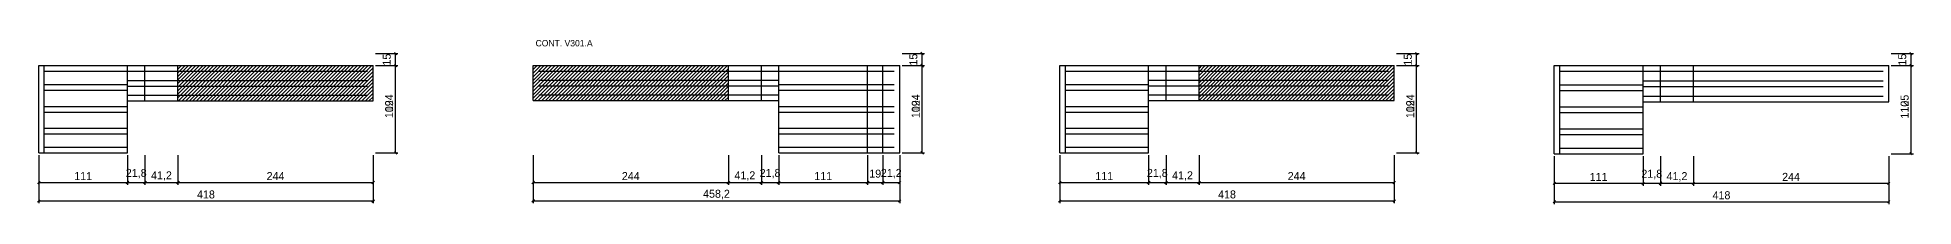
# Model space of a CAD drawing. Extents: x -9000 to 14229, y -395 to 1250.
# Drawn here: x 3621 to 5966, y -323 to -118 of the extents above; entities that cross this region are included whole.
import ezdxf

# ---------------------------------------------------------------- set-up
doc = ezdxf.new("R2010")
doc.units = 0
for name, color, linetype in [('COTA', 241, 'Continuous'), ('NOMENCLATURA', 7, 'Continuous'), ('Painéis', 200, 'Continuous'), ('Reaproveitamento', 251, 'Continuous'), ('SARR_2.2x7', 40, 'Continuous')]:
    doc.layers.add(name, color=color, linetype=linetype)
doc.dimstyles.new('PAINEL', dxfattribs={"dimtxt": 10, "dimasz": 3, "dimexe": 3, "dimexo": 3, "dimgap": 3, "dimtad": 1, "dimblk": 'OBLIQUE', "dimblk1": 'OBLIQUE', "dimcen": 2.5, "dimclrd": 4, "dimclre": 4, "dimclrt": 240, "dimazin": 3, "dimtfac": 1, "dimtmove": 0, "dimatfit": 3})

# ---------------------------------------------------------------- blocks, each defined once
blk = doc.blocks.new('_OBLIQUE')
at = {"color": 0, "linetype": 'BYBLOCK'}
blk.add_line((-0.5, -0.5), (0.5, 0.5), dxfattribs=at)

msp = doc.modelspace()

# ---------------------------------------------------------------- hatches: boundary and pattern name
at = {"layer": 'Reaproveitamento'}
h = msp.add_hatch(dxfattribs=at)
h.set_pattern_fill('ANSI31')
h.paths.add_polyline_path([(3796.9, -194), (4040.9, -194), (4040.9, -150), (3796.9, -150)])
h = msp.add_hatch(dxfattribs=at)
h.set_pattern_fill('ANSI31')
h.paths.add_polyline_path([(4240.9, -193.6), (4484.9, -193.6), (4484.9, -150), (4240.9, -150)])
h = msp.add_hatch(dxfattribs=at)
h.set_pattern_fill('ANSI31')
h.paths.add_polyline_path([(5073.1, -193.6), (5317.1, -193.6), (5317.1, -150), (5073.1, -150)])

# ---------------------------------------------------------------- linework, layer by layer
at = {"layer": 'Painéis'}
for p, q in [((3622.9, -150), (3733.9, -150)), ((3622.9, -259), (3622.9, -150)), ((3733.9, -259), (3733.9, -150)), ((3733.9, -150), (3755.7, -150)), ((3755.7, -194), (3755.7, -150)), ((3755.7, -150), (3796.9, -150)), ((3796.9, -194), (3796.9, -150)), ((3796.9, -150), (4040.9, -150)), ((4040.9, -194), (4040.9, -150)), ((4240.9, -150), (4484.9, -150)), ((4240.9, -193.6), (4240.9, -150)), ((4484.9, -193.6), (4484.9, -150)), ((4484.9, -150), (4526.1, -150)), ((4526.1, -193.6), (4526.1, -150)), ((4526.1, -150), (4547.9, -150)), ((4547.9, -259), (4547.9, -150)), ((4547.9, -150), (4658.9, -150)), ((4658.9, -259), (4658.9, -150)), ((4658.9, -150), (4677.9, -150)), ((4677.9, -259), (4677.9, -150)), ((4677.9, -150), (4699.1, -150)), ((4699.1, -259), (4699.1, -150)), ((4899.1, -150), (5010.1, -150)), ((4899.1, -259), (4899.1, -150)), ((5010.1, -259), (5010.1, -150)), ((5010.1, -150), (5031.9, -150)), ((5031.9, -193.6), (5031.9, -150)), ((5031.9, -150), (5073.1, -150)), ((5073.1, -193.6), (5073.1, -150)), ((5073.1, -150), (5317.1, -150)), ((5317.1, -193.6), (5317.1, -150)), ((5517.1, -150), (5628.1, -150)), ((5517.1, -260), (5517.1, -150)), ((5628.1, -260), (5628.1, -150)), ((5628.1, -150), (5649.9, -150)), ((5649.9, -195.3), (5649.9, -150)), ((5649.9, -150), (5691.1, -150)), ((5691.1, -195.3), (5691.1, -150)), ((5691.1, -150), (5935.1, -150)), ((5935.1, -195.3), (5935.1, -150)), ((3733.9, -194), (3755.7, -194)), ((3755.7, -194), (3796.9, -194)), ((3796.9, -194), (4040.9, -194)), ((4240.9, -193.6), (4484.9, -193.6)), ((4484.9, -193.6), (4526.1, -193.6)), ((4526.1, -193.6), (4547.9, -193.6)), ((5010.1, -193.6), (5031.9, -193.6)), ((5031.9, -193.6), (5073.1, -193.6)), ((5073.1, -193.6), (5317.1, -193.6)), ((5628.1, -195.3), (5649.9, -195.3)), ((5649.9, -195.3), (5691.1, -195.3)), ((5691.1, -195.3), (5935.1, -195.3)), ((3622.9, -259), (3733.9, -259)), ((4547.9, -259), (4658.9, -259)), ((4658.9, -259), (4677.9, -259)), ((4677.9, -259), (4699.1, -259)), ((4899.1, -259), (5010.1, -259)), ((5517.1, -260), (5628.1, -260))]:
    msp.add_line(p, q, dxfattribs=at)
at = {"layer": 'SARR_2.2x7'}
for p, q in [((3629.9, -259), (3629.9, -150)), ((4906.1, -259), (4906.1, -150)), ((5524.1, -260), (5524.1, -150))]:
    msp.add_line(p, q, dxfattribs=at)
for points in [[(3629.9, -157), (3733.9, -157)], [(3629.9, -157), (3733.9, -157)], [(3733.9, -157), (3755.7, -157)], [(3733.9, -157), (3755.7, -157)], [(3755.7, -157), (3796.9, -157)], [(3755.7, -157), (3796.9, -157)], [(3796.9, -157), (4033.9, -157)], [(3796.9, -157), (4033.9, -157)], [(4247.9, -157), (4484.9, -157)], [(4247.9, -157), (4484.9, -157)], [(4484.9, -157), (4526.1, -157)], [(4484.9, -157), (4526.1, -157)], [(4526.1, -157), (4547.9, -157)], [(4526.1, -157), (4547.9, -157)], [(4547.9, -157), (4658.9, -157)], [(4547.9, -157), (4658.9, -157)], [(4658.9, -157), (4677.9, -157)], [(4658.9, -157), (4677.9, -157)], [(4677.9, -157), (4692.1, -157)], [(4677.9, -157), (4692.1, -157)], [(4906.1, -157), (5010.1, -157)], [(4906.1, -157), (5010.1, -157)], [(5010.1, -157), (5031.9, -157)], [(5010.1, -157), (5031.9, -157)], [(5031.9, -157), (5073.1, -157)], [(5031.9, -157), (5073.1, -157)], [(5073.1, -157), (5310.1, -157)], [(5073.1, -157), (5310.1, -157)], [(5524.1, -157), (5628.1, -157)], [(5524.1, -157), (5628.1, -157)], [(5628.1, -157), (5649.9, -157)], [(5628.1, -157), (5649.9, -157)], [(5649.9, -157), (5691.1, -157)], [(5649.9, -157), (5691.1, -157)], [(5691.1, -157), (5928.1, -157)], [(5691.1, -157), (5928.1, -157)], [(3629.9, -173.75), (3733.9, -173.75)], [(3629.9, -173.75), (3733.9, -173.75)], [(3629.9, -180.75), (3733.9, -180.75)], [(3629.9, -180.75), (3733.9, -180.75)], [(3733.9, -168.5), (3755.7, -168.5)], [(3733.9, -168.5), (3755.7, -168.5)], [(3733.9, -175.5), (3755.7, -175.5)], [(3733.9, -175.5), (3755.7, -175.5)], [(3733.9, -187), (3755.7, -187)], [(3733.9, -187), (3755.7, -187)], [(3755.7, -168.5), (3796.9, -168.5)], [(3755.7, -168.5), (3796.9, -168.5)], [(3755.7, -175.5), (3796.9, -175.5)], [(3755.7, -175.5), (3796.9, -175.5)], [(3755.7, -187), (3796.9, -187)], [(3755.7, -187), (3796.9, -187)], [(3796.9, -168.5), (4033.9, -168.5)], [(3796.9, -168.5), (4033.9, -168.5)], [(3796.9, -175.5), (4033.9, -175.5)], [(3796.9, -175.5), (4033.9, -175.5)], [(3796.9, -187), (4033.9, -187)], [(3796.9, -187), (4033.9, -187)], [(4247.9, -168.3), (4484.9, -168.3)], [(4247.9, -168.3), (4484.9, -168.3)], [(4247.9, -175.3), (4484.9, -175.3)], [(4247.9, -175.3), (4484.9, -175.3)], [(4247.9, -186.6), (4484.9, -186.6)], [(4247.9, -186.6), (4484.9, -186.6)], [(4484.9, -168.3), (4526.1, -168.3)], [(4484.9, -168.3), (4526.1, -168.3)], [(4484.9, -175.3), (4526.1, -175.3)], [(4484.9, -175.3), (4526.1, -175.3)], [(4484.9, -186.6), (4526.1, -186.6)], [(4484.9, -186.6), (4526.1, -186.6)], [(4526.1, -168.3), (4547.9, -168.3)], [(4526.1, -168.3), (4547.9, -168.3)], [(4526.1, -175.3), (4547.9, -175.3)], [(4526.1, -175.3), (4547.9, -175.3)], [(4526.1, -186.6), (4547.9, -186.6)], [(4526.1, -186.6), (4547.9, -186.6)], [(4547.9, -173.75), (4658.9, -173.75)], [(4547.9, -173.75), (4658.9, -173.75)], [(4547.9, -180.75), (4658.9, -180.75)], [(4547.9, -180.75), (4658.9, -180.75)], [(4658.9, -173.75), (4677.9, -173.75)], [(4658.9, -173.75), (4677.9, -173.75)], [(4658.9, -180.75), (4677.9, -180.75)], [(4658.9, -180.75), (4677.9, -180.75)], [(4677.9, -173.75), (4692.1, -173.75)], [(4677.9, -173.75), (4692.1, -173.75)], [(4677.9, -180.75), (4692.1, -180.75)], [(4677.9, -180.75), (4692.1, -180.75)], [(4906.1, -173.75), (5010.1, -173.75)], [(4906.1, -173.75), (5010.1, -173.75)], [(4906.1, -180.75), (5010.1, -180.75)], [(4906.1, -180.75), (5010.1, -180.75)], [(5010.1, -168.3), (5031.9, -168.3)], [(5010.1, -168.3), (5031.9, -168.3)], [(5010.1, -175.3), (5031.9, -175.3)], [(5010.1, -175.3), (5031.9, -175.3)], [(5010.1, -186.6), (5031.9, -186.6)], [(5010.1, -186.6), (5031.9, -186.6)], [(5031.9, -168.3), (5073.1, -168.3)], [(5031.9, -168.3), (5073.1, -168.3)], [(5031.9, -175.3), (5073.1, -175.3)], [(5031.9, -175.3), (5073.1, -175.3)], [(5031.9, -186.6), (5073.1, -186.6)], [(5031.9, -186.6), (5073.1, -186.6)], [(5073.1, -168.3), (5310.1, -168.3)], [(5073.1, -168.3), (5310.1, -168.3)], [(5073.1, -175.3), (5310.1, -175.3)], [(5073.1, -175.3), (5310.1, -175.3)], [(5073.1, -186.6), (5310.1, -186.6)], [(5073.1, -186.6), (5310.1, -186.6)], [(5524.1, -174), (5628.1, -174)], [(5524.1, -174), (5628.1, -174)], [(5524.1, -181), (5628.1, -181)], [(5524.1, -181), (5628.1, -181)], [(5628.1, -169.15), (5649.9, -169.15)], [(5628.1, -169.15), (5649.9, -169.15)], [(5628.1, -176.15), (5649.9, -176.15)], [(5628.1, -176.15), (5649.9, -176.15)], [(5649.9, -169.15), (5691.1, -169.15)], [(5649.9, -169.15), (5691.1, -169.15)], [(5649.9, -176.15), (5691.1, -176.15)], [(5649.9, -176.15), (5691.1, -176.15)], [(5691.1, -169.15), (5928.1, -169.15)], [(5691.1, -169.15), (5928.1, -169.15)], [(5691.1, -176.15), (5928.1, -176.15)], [(5691.1, -176.15), (5928.1, -176.15)], [(3629.9, -201), (3733.9, -201)], [(3629.9, -201), (3733.9, -201)], [(3629.9, -208), (3733.9, -208)], [(3629.9, -208), (3733.9, -208)], [(4547.9, -201), (4658.9, -201)], [(4547.9, -201), (4658.9, -201)], [(4547.9, -208), (4658.9, -208)], [(4547.9, -208), (4658.9, -208)], [(4658.9, -201), (4677.9, -201)], [(4658.9, -201), (4677.9, -201)], [(4658.9, -208), (4677.9, -208)], [(4658.9, -208), (4677.9, -208)], [(4677.9, -201), (4692.1, -201)], [(4677.9, -201), (4692.1, -201)], [(4677.9, -208), (4692.1, -208)], [(4677.9, -208), (4692.1, -208)], [(4906.1, -201), (5010.1, -201)], [(4906.1, -201), (5010.1, -201)], [(4906.1, -208), (5010.1, -208)], [(4906.1, -208), (5010.1, -208)], [(5524.1, -201.5), (5628.1, -201.5)], [(5524.1, -201.5), (5628.1, -201.5)], [(5524.1, -208.5), (5628.1, -208.5)], [(5524.1, -208.5), (5628.1, -208.5)], [(5628.1, -188.3), (5649.9, -188.3)], [(5628.1, -188.3), (5649.9, -188.3)], [(5649.9, -188.3), (5691.1, -188.3)], [(5649.9, -188.3), (5691.1, -188.3)], [(5691.1, -188.3), (5928.1, -188.3)], [(5691.1, -188.3), (5928.1, -188.3)], [(3629.9, -228.25), (3733.9, -228.25)], [(3629.9, -228.25), (3733.9, -228.25)], [(4547.9, -228.25), (4658.9, -228.25)], [(4547.9, -228.25), (4658.9, -228.25)], [(4658.9, -228.25), (4677.9, -228.25)], [(4658.9, -228.25), (4677.9, -228.25)], [(4677.9, -228.25), (4692.1, -228.25)], [(4677.9, -228.25), (4692.1, -228.25)], [(4906.1, -228.25), (5010.1, -228.25)], [(4906.1, -228.25), (5010.1, -228.25)], [(5524.1, -229), (5628.1, -229)], [(5524.1, -229), (5628.1, -229)], [(3629.9, -235.25), (3733.9, -235.25)], [(3629.9, -235.25), (3733.9, -235.25)], [(3629.9, -252), (3733.9, -252)], [(3629.9, -252), (3733.9, -252)], [(4547.9, -235.25), (4658.9, -235.25)], [(4547.9, -235.25), (4658.9, -235.25)], [(4547.9, -252), (4658.9, -252)], [(4547.9, -252), (4658.9, -252)], [(4658.9, -235.25), (4677.9, -235.25)], [(4658.9, -235.25), (4677.9, -235.25)], [(4658.9, -252), (4677.9, -252)], [(4658.9, -252), (4677.9, -252)], [(4677.9, -235.25), (4692.1, -235.25)], [(4677.9, -235.25), (4692.1, -235.25)], [(4677.9, -252), (4692.1, -252)], [(4677.9, -252), (4692.1, -252)], [(4906.1, -235.25), (5010.1, -235.25)], [(4906.1, -235.25), (5010.1, -235.25)], [(4906.1, -252), (5010.1, -252)], [(4906.1, -252), (5010.1, -252)], [(5524.1, -236), (5628.1, -236)], [(5524.1, -236), (5628.1, -236)], [(5524.1, -253), (5628.1, -253)], [(5524.1, -253), (5628.1, -253)]]:
    msp.add_lwpolyline(points, dxfattribs=at)

# ---------------------------------------------------------------- texts
at = {"layer": 'NOMENCLATURA'}
msp.add_text('CONT. V301.A', height=8, dxfattribs=at).set_placement((4243.9, -126))

# ---------------------------------------------------------------- dimensions: what is measured, and where the dimension line sits
at = {"layer": 'COTA'}
for base, p1, p2 in [((4068.9, -259), (4040.9, -259), (4040.9, -135)), ((4068.9, -150), (4040.9, -150), (4040.9, -135)), ((4727.1, -259), (4699.1, -259), (4699.1, -135)), ((4727.1, -150), (4699.1, -150), (4699.1, -135)), ((5345.1, -259), (5317.1, -259), (5317.1, -135)), ((5345.1, -150), (5317.1, -150), (5317.1, -135)), ((5963.1, -260), (5935.1, -260), (5935.1, -135)), ((5963.1, -150), (5935.1, -150), (5935.1, -135)), ((4068.9, -259), (4040.9, -259), (4040.9, -150)), ((4727.1, -259), (4699.1, -259), (4699.1, -150)), ((5345.1, -259), (5317.1, -259), (5317.1, -150)), ((5963.1, -260), (5935.1, -260), (5935.1, -150))]:
    msp.add_linear_dim(base=base, p1=p1, p2=p2, angle=90, dimstyle='PAINEL', dxfattribs=at).render()
for base, p1, p2 in [((3622.9, -296), (3622.9, -259), (3733.9, -259)), ((3622.9, -319), (3622.9, -259), (4040.9, -259)), ((3733.9, -296), (3733.9, -259), (3755.7, -259)), ((3755.7, -296), (3755.7, -259), (3796.9, -259)), ((3796.9, -296), (3796.9, -259), (4040.9, -259)), ((4240.9, -296), (4240.9, -259), (4484.9, -259)), ((4240.9, -319), (4240.9, -259), (4699.1, -259)), ((4484.9, -296), (4484.9, -259), (4526.1, -259)), ((4526.1, -296), (4526.1, -259), (4547.9, -259)), ((4547.9, -296), (4547.9, -259), (4658.9, -259)), ((4658.9, -296), (4658.9, -259), (4677.9, -259)), ((4677.9, -296), (4677.9, -259), (4699.1, -259)), ((4899.1, -296), (4899.1, -259), (5010.1, -259)), ((4899.1, -319), (4899.1, -259), (5317.1, -259)), ((5010.1, -296), (5010.1, -259), (5031.9, -259)), ((5031.9, -296), (5031.9, -259), (5073.1, -259)), ((5073.1, -296), (5073.1, -259), (5317.1, -259)), ((5517.1, -297), (5517.1, -260), (5628.1, -260)), ((5517.1, -320), (5517.1, -260), (5935.1, -260)), ((5628.1, -297), (5628.1, -260), (5649.9, -260)), ((5649.9, -297), (5649.9, -260), (5691.1, -260)), ((5691.1, -297), (5691.1, -260), (5935.1, -260))]:
    msp.add_linear_dim(base=base, p1=p1, p2=p2, dimstyle='PAINEL', dxfattribs=at).render()

doc.saveas('drawing.dxf')
